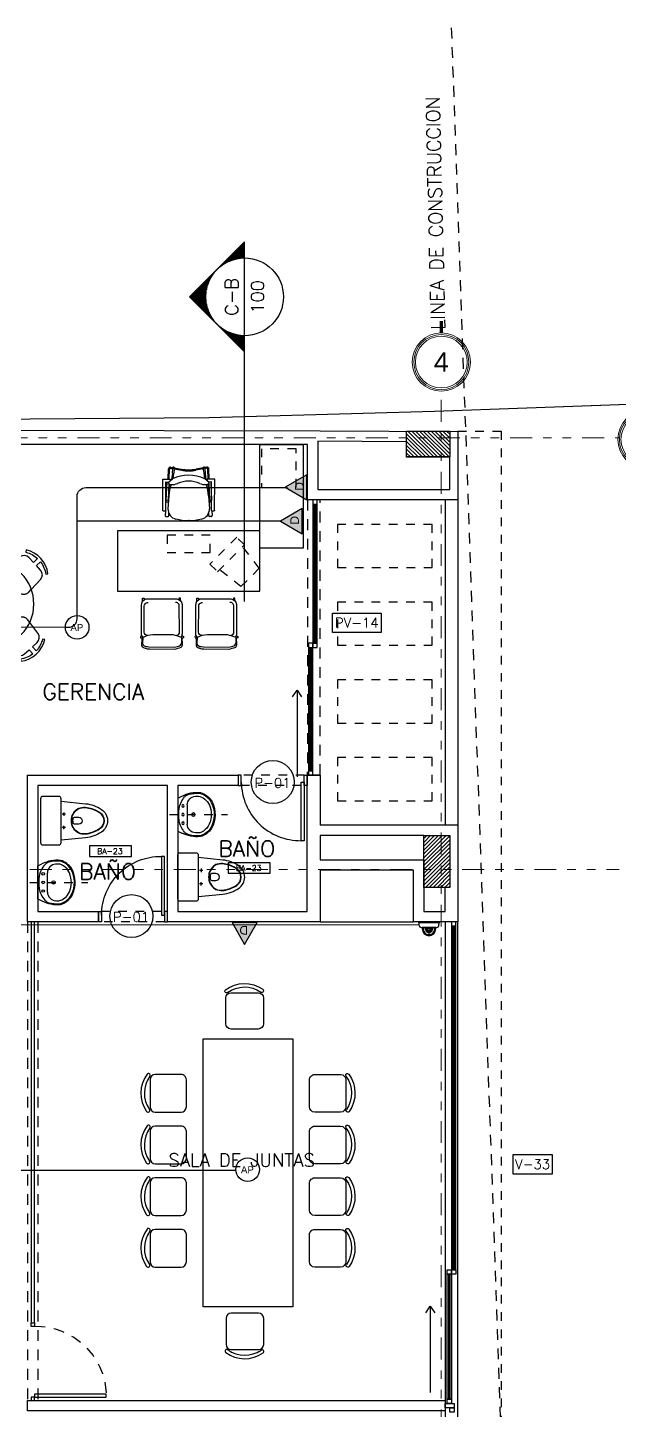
# Model space of a CAD drawing. Header units: millimetres. Extents: x 2056 to 4470, y 1400 to 3101.
# Drawn here: x 2248.33 to 2255.18, y 1539.56 to 1555.56 of the extents above; entities that cross this region are included whole.
import ezdxf
from ezdxf.enums import TextEntityAlignment as Align

# ---------------------------------------------------------------- set-up
doc = ezdxf.new("R2010")
doc.units = ezdxf.units.MM
for name, pattern in [('CENTER', [2, 1.25, -0.25, 0.25, -0.25]), ('DASHED', [0.75, 0.5, -0.25]), ('DIVIDE', [31.75, 12.7, -6.35, 0, -6.35, 0, -6.35]), ('HIDDEN', [9.525, 6.35, -3.175]), ('HIDDEN2', [0.1875, 0.125, -0.0625]), ('STYLE_05', [0.20828, 0.069425, -0.138855])]:
    doc.linetypes.add(name, pattern=pattern)
for name, color, linetype in [('0-PROYECCION', 8, 'HIDDEN2'), ('A-252', 252, 'Continuous'), ('A-253', 253, 'Continuous'), ('A-ANNO-DIMS-GRID', 195, 'Continuous'), ('A-ANNO-DOOR', 134, 'Continuous'), ('A-ANNO-GLAZ', 124, 'Continuous'), ('A-ANNO-SYMB', 195, 'Continuous'), ('A-ANNO-TEXT', 190, 'Continuous'), ('A-COLS', 6, 'Continuous'), ('A-COLS-HTCH', 8, 'Continuous'), ('A-DOOR', 154, 'Continuous'), ('A-FLOR', 8, 'Continuous'), ('A-FURN', 252, 'Continuous'), ('A-FURN-FIXD', 8, 'Continuous'), ('A-GLAZ', 5, 'Continuous'), ('A-GRID-COLS', 75, 'DIVIDE'), ('A-PROY', 15, 'HIDDEN'), ('A-WALL-SILL', 205, 'Continuous'), ('AreasTrabajo', 90, 'Continuous'), ('Cableado', 134, 'Continuous'), ('Camara', 11, 'Continuous')]:
    doc.layers.add(name, color=color, linetype=linetype)
doc.layers.add('A-WALL', color=16, linetype='Continuous', lineweight=30)
doc.styles.add('COTAS', font='romans.shx', dxfattribs={"width": 0.7})
doc.styles.add('NUEVO', font='SIMPLEX')
doc.styles.add('ROMAN', font='arial.ttf')
doc.styles.add('ROMANS', font='romans')
doc.styles.get("Standard").update_dxf_attribs({"font": 'arial.ttf'})
doc.styles.add('TEX2', font='simplex.shx')
doc.dimstyles.new('DIM75', dxfattribs={"dimtxt": 0.15, "dimasz": 0.075, "dimexe": 0, "dimexo": 0, "dimgap": 0.075, "dimtad": 1, "dimzin": 1, "dimdsep": 46, "dimtxsty": 'COTAS', "dimblk": 'ARCHTICK', "dimcen": 0, "dimse1": 1, "dimse2": 1, "dimclrd": 8, "dimclre": 8, "dimclrt": 54, "dimaunit": 1, "dimazin": 0, "dimtfac": 1, "dimtix": 1, "dimtmove": 1, "dimatfit": 3, "dimldrblk": 'DOT', "dimfxl": 1, "dimtvp": 1.75, "dimtolj": 1, "dimtzin": 4, "dimarcsym": 0})

# ---------------------------------------------------------------- blocks, each defined once
blk = doc.blocks.new('SILLAINTER')
for p, q in [((0.156, -0.106), (-0.16, -0.106)), ((-0.22, -0.166), (-0.22, -0.467)), ((0.216, -0.467), (0.216, -0.166)), ((-0.16, -0.527), (0.156, -0.527))]:
    blk.add_line(p, q)
for centre, radius, start, end in [((-0.201, -0.083), 0.02, 124.8444, 304.8444), ((-0.16, -0.166), 0.06, 90, 180), ((0, -0.371), 0.371, 53.6274, 124.8444), ((0, -0.371), 0.331, 53.6274, 124.8444), ((0.156, -0.166), 0.06, 0, 90), ((0.208, -0.088), 0.02, 233.6274, 53.6274), ((-0.16, -0.467), 0.06, 180, 270), ((0.156, -0.467), 0.06, 270, 0)]:
    blk.add_arc(centre, radius, start, end)
blk = doc.blocks.new('SanitarioStilopla')
for points in [[(0.281, -0.22, -0.414214), (0.254, -0.247), (0, -0.247), (-0.254, -0.247, -0.414214), (-0.281, -0.22), (-0.281, -0.037, -0.414214), (-0.254, -0.01), (-0.254, -0.01), (0.254, -0.01), (0.254, -0.01, -0.414214), (0.281, -0.037)], [(0.15, -0.467, 0.093692), (0.137, -0.438), (0.137, -0.438, 0.248741), (0, -0.366), (0, -0.366, 0.248741), (-0.137, -0.438), (-0.137, -0.438, 0.093692), (-0.15, -0.467), (-0.15, -0.467, 0.090751), (-0.154, -0.548), (-0.154, -0.548, 0.104228), (-0.098, -0.692), (-0.098, -0.692, 0.252784), (0, -0.745, 0.252784), (0.098, -0.692), (0.098, -0.692, 0.104228), (0.154, -0.548), (0.154, -0.548, 0.090751)], [(-0.041, -0.451), (-0.041, -0.451, 1), (0.041, -0.451), (0.041, -0.403), (0.041, -0.403, 0.330374), (0.029, -0.388), (0.029, -0.388, 0.148302), (-0.029, -0.388), (-0.029, -0.388, 0.330374), (-0.041, -0.403), (-0.041, -0.403)]]:
    blk.add_lwpolyline(points, format="xyb", close=True)
for points in [[(-0.227, -0.247), (-0.197, -0.531, 0.119037), (-0.131, -0.714, 0.252784), (0, -0.785, 0.252784), (0.131, -0.714, 0.119037), (0.197, -0.531), (0.227, -0.247)], [(0, -0.37, 0.248741), (-0.134, -0.44), (-0.134, -0.44, 0.093692), (-0.147, -0.468), (-0.147, -0.468, 0.090751), (-0.15, -0.548)], [(0.15, -0.548, 0.090751), (0.147, -0.468), (0.147, -0.468, 0.093692), (0.134, -0.44), (0.134, -0.44, 0.248741), (0, -0.37)], [(-0.15, -0.547, 0.104228), (-0.095, -0.69), (-0.095, -0.69, 0.252784), (0, -0.741, 0.252784), (0.095, -0.69), (0.095, -0.69, 0.104228), (0.15, -0.547)]]:
    blk.add_lwpolyline(points, format="xyb")
at = {"linetype": 'CENTER'}
for points in [[(-0.097, -0.28), (-0.058, -0.28)], [(-0.077, -0.299), (-0.077, -0.26)], [(0.097, -0.28), (0.058, -0.28)], [(0.077, -0.299), (0.077, -0.26)]]:
    blk.add_lwpolyline(points, dxfattribs=at)
for centre in [(-0.077, -0.28), (0.077, -0.28)]:
    blk.add_circle(centre, 0.00753)
blk = doc.blocks.new('Lnov734p')
for p, q in [((-0.19, 0), (-0.215, -0.046)), ((-0.19, 0), (0.19, 0)), ((0.19, 0), (0.215, -0.046)), ((-0.112, -0.11), (0.112, -0.11)), ((-0.158, -0.391), (-0.146, -0.397)), ((-0.153, -0.382), (-0.142, -0.388))]:
    blk.add_line(p, q)
for centre, radius in [((-0.1, -0.06), 0.015), ((0, -0.18), 0.02), ((0, -0.06), 0.015), ((0.1, -0.06), 0.015)]:
    blk.add_circle(centre, radius)
for centre, radius, start, end in [((0.14, -0.225), 0.397, 153.2366, 185.1908), ((0.14, -0.225), 0.387, 165.7987, 183.085), ((-0.139, -0.155), 0.1, 131.0686, 165.7987), ((-0.112, -0.21), 0.1, 90, 176.5875), ((-0.018, -0.293), 0.284, 100.6374, 131.0686), ((0, -0.586), 0.576, 82.9944, 97.0056), ((0.018, -0.293), 0.284, 48.9314, 79.3626), ((0.112, -0.21), 0.1, 3.4125, 90), ((0.139, -0.155), 0.1, 14.2013, 48.9314), ((-0.14, -0.225), 0.397, 354.8092, 26.7634), ((-0.14, -0.225), 0.387, 354.8092, 14.2013), ((-0.04, -0.2), 0.224, 196.2861, 238.2877), ((-0.147, -0.24), 0.1, 183.085, 200.7802), ((-0.04, -0.2), 0.214, 200.7802, 238.2877), ((0.14, -0.225), 0.352, 176.5875, 184.6254), ((-0.04, -0.2), 0.179, 197.3522, 254.7067), ((0.04, -0.2), 0.179, 301.7123, 335.4879), ((0.04, -0.2), 0.214, 301.7123, 343.7139), ((0.04, -0.2), 0.224, 301.7123, 343.7139), ((0.112, -0.233), 0.1, 335.4879, 358.2317), ((-0.14, -0.225), 0.352, 358.2317, 3.4125), ((0, -0.111), 0.321, 242.8748, 299.3617), ((0, -0.111), 0.311, 242.8748, 299.3617), ((0, -0.111), 0.276, 251.4503, 299.3617)]:
    blk.add_arc(centre, radius, start, end)
at = {"layer": 'A-PROY', "ltscale": 0.01}
blk.add_lwpolyline([(0, 0.095), (0, -0.577)], dxfattribs=at)
blk = doc.blocks.new('PUERTA80 CM-PL')
at = {"color": 251, "linetype": 'DASHED', "ltscale": 0.2}
for p, q in [((-0.035, -0.015), (-0.765, -0.015)), ((-0.07, -0.135), (-0.765, -0.135))]:
    blk.add_line(p, q, dxfattribs=at)
for points in [[(-0.8, -0.135), (-0.765, -0.135), (-0.765, -0.015), (-0.8, -0.015), (-0.8, -0.135)], [(-0.035, -0.774), (-0.07, -0.774), (-0.07, -0.095), (-0.035, -0.095), (-0.035, -0.774)], [(0, -0.135), (-0.035, -0.135), (-0.035, -0.015), (0, -0.015), (0, -0.135)]]:
    blk.add_lwpolyline(points)
blk.add_arc((-0.079, -0.088), 0.686, 180.5944, 270.7265)
blk = doc.blocks.new('PUERTA 90 VIDRIO')
for points in [[(0.035, 0.87), (0.07, 0.87), (0.07, 0.04), (0.035, 0.04), (0.035, 0.87)], [(-0.005, 0.04), (0.035, 0.04), (0.035, 0), (-0.005, 0), (-0.005, 0.04)], [(0.895, 0.04), (0.855, 0.04), (0.855, 0), (0.895, 0), (0.895, 0.04)]]:
    blk.add_lwpolyline(points)
at = {"color": 251, "linetype": 'HIDDEN2'}
blk.add_arc((0.042, 0.057), 0.814, 358.8096, 88.1062, dxfattribs=at)
blk = doc.blocks.new('MESITA')
for points in [[(0.177, 0.49), (0.297, 0.601, -0.389031), (0.409, 0.602), (0.465, 0.551), (0.51, 0.601, 0.129996), (0.361, 0.664), (0.365, 0.691, -0.309364), (0.653, 0.429), (0.626, 0.423, 0.129996), (0.549, 0.566), (0.504, 0.515), (0.56, 0.465, -0.389031), (0.57, 0.353), (0.471, 0.224)], [(-0.49, 0.177), (-0.601, 0.297, -0.389031), (-0.602, 0.409), (-0.551, 0.465), (-0.601, 0.51, 0.129996), (-0.664, 0.361), (-0.691, 0.365, -0.309364), (-0.429, 0.653), (-0.423, 0.626, 0.129996), (-0.566, 0.549), (-0.515, 0.504), (-0.465, 0.56, -0.389031), (-0.353, 0.57), (-0.224, 0.471)], [(-0.177, -0.49), (-0.297, -0.601, -0.389031), (-0.409, -0.602), (-0.465, -0.551), (-0.51, -0.601, 0.129996), (-0.361, -0.664), (-0.365, -0.691, -0.309364), (-0.653, -0.429), (-0.626, -0.423, 0.129996), (-0.549, -0.566), (-0.504, -0.515), (-0.56, -0.465, -0.389031), (-0.57, -0.353), (-0.471, -0.224)], [(0.49, -0.177), (0.601, -0.297, -0.389031), (0.602, -0.409), (0.551, -0.465), (0.601, -0.51, 0.129996), (0.664, -0.361), (0.691, -0.365, -0.309364), (0.429, -0.653), (0.423, -0.626, 0.129996), (0.566, -0.549), (0.515, -0.504), (0.465, -0.56, -0.389031), (0.353, -0.57), (0.224, -0.471)]]:
    blk.add_lwpolyline(points, format="xyb")
at = {"color": 251, "linetype": 'HIDDEN2', "ltscale": 0.25}
for points in [[(-0.224, 0.471), (-0.186, 0.443, -0.283804), (-0.155, 0.362, -0.282906), (-0.375, 0.12, -0.283804), (-0.459, 0.143), (-0.49, 0.177)], [(0.471, 0.224), (0.443, 0.186, -0.283804), (0.362, 0.155, -0.282906), (0.12, 0.375, -0.283804), (0.143, 0.459), (0.177, 0.49)], [(-0.471, -0.224), (-0.443, -0.186, -0.283804), (-0.362, -0.155, -0.282906), (-0.12, -0.375, -0.283804), (-0.143, -0.459), (-0.177, -0.49)], [(0.224, -0.471), (0.186, -0.443, -0.283804), (0.155, -0.362, -0.282906), (0.375, -0.12, -0.283804), (0.459, -0.143), (0.49, -0.177)]]:
    blk.add_lwpolyline(points, format="xyb", dxfattribs=at)
blk.add_circle((0, 0), 0.521)
blk.add_circle((0, 0), 0.321, dxfattribs=at)
blk = doc.blocks.new('SILLA SUBGERENTE')
at = {"linetype": 'Continuous'}
for p, q in [((0.219, 0.153), (0.204, 0.138)), ((0.204, 0.123), (0.227, 0.101)), ((0.267, 0.113), (0.233, 0.152)), ((0.364, -0.039), (0.267, 0.074)), ((0.329, 0.025), (0.319, 0.012)), ((0.468, -0.14), (0.336, 0.003)), ((0.497, -0.136), (0.351, 0.023)), ((0.459, -0.139), (0.364, -0.039)), ((0.481, -0.144), (0.474, -0.209)), ((-0.153, -0.219), (-0.138, -0.204)), ((-0.113, -0.267), (-0.152, -0.233)), ((-0.123, -0.204), (-0.101, -0.227)), ((0.039, -0.364), (-0.074, -0.267)), ((-0.025, -0.329), (-0.012, -0.319)), ((0.541, -0.304), (0.471, -0.352)), ((0.512, -0.262), (0.473, -0.212)), ((0.522, -0.254), (0.476, -0.194)), ((0.587, -0.288), (0.48, -0.362)), ((0.497, -0.179), (0.576, -0.263)), ((0.506, -0.17), (0.59, -0.259)), ((0.541, -0.304), (0.51, -0.264)), ((0.557, -0.293), (0.525, -0.253)), ((0.574, -0.282), (0.557, -0.293)), ((0.136, -0.497), (-0.023, -0.351)), ((0.14, -0.468), (-0.003, -0.336)), ((0.139, -0.459), (0.039, -0.364)), ((0.144, -0.481), (0.209, -0.474)), ((0.144, -0.481), (0.209, -0.474)), ((0.254, -0.522), (0.194, -0.476)), ((0.262, -0.512), (0.212, -0.473)), ((0.288, -0.587), (0.362, -0.48)), ((0.304, -0.541), (0.352, -0.471)), ((0.17, -0.506), (0.259, -0.59)), ((0.179, -0.497), (0.263, -0.576)), ((0.293, -0.557), (0.253, -0.525)), ((0.304, -0.541), (0.264, -0.51)), ((0.282, -0.574), (0.293, -0.557))]:
    blk.add_line(p, q, dxfattribs=at)
for points in [[(0.267, 0.109), (0.267, 0.11), (0.267, 0.111), (0.268, 0.113), (0.269, 0.115), (0.27, 0.117), (0.272, 0.119), (0.274, 0.121), (0.276, 0.123), (0.279, 0.125), (0.282, 0.127), (0.284, 0.128), (0.287, 0.13), (0.289, 0.131), (0.291, 0.131), (0.292, 0.131), (0.294, 0.13), (0.295, 0.13)], [(0.27, 0.105), (0.505, -0.13), (0.48, -0.151)], [(0.295, 0.13), (0.551, -0.125), (0.489, -0.186), (0.478, -0.175)], [(-0.13, -0.295), (-0.13, -0.294), (-0.131, -0.292), (-0.131, -0.291), (-0.131, -0.289), (-0.13, -0.287), (-0.128, -0.284), (-0.127, -0.282), (-0.125, -0.279), (-0.123, -0.276), (-0.121, -0.274), (-0.119, -0.272), (-0.117, -0.27), (-0.115, -0.269), (-0.113, -0.268), (-0.111, -0.267), (-0.11, -0.267), (-0.109, -0.267)], [(-0.13, -0.295), (0.125, -0.551), (0.186, -0.489), (0.175, -0.478)], [(-0.105, -0.27), (0.13, -0.505), (0.151, -0.48)], [(0.557, -0.293), (0.556, -0.3), (0.549, -0.306), (0.541, -0.304)], [(0.293, -0.557), (0.3, -0.556), (0.306, -0.549), (0.304, -0.541)]]:
    blk.add_lwpolyline(points, dxfattribs=at)
for centre, radius, start, end in [((0.454, -0.454), 0.641, 121.5876, 148.4124), ((0.18, -0.008), 0.119, 43.7187, 121.5873), ((0.21, 0.131), 0.00979, 137.2816, 227.7142), ((0.225, 0.145), 0.00979, 42.2858, 132.7184), ((0.276, 0.112), 0.00941, 201.3492, 228.8843), ((0.308, 0.039), 0.0248, 326.2384, 9.2632), ((0.204, 0.118), 0.174, 316.5428, 327.3717), ((0.008, -0.18), 0.119, 148.4127, 226.2813), ((-0.081, -0.424), 0.588, 27.8363, 40.8559), ((0.554, -0.276), 0.171, 132.601, 158.8318), ((0.463, -0.175), 0.0347, 59.0471, 134.7865), ((-0.145, -0.225), 0.00979, 137.2816, 227.7142), ((-0.131, -0.21), 0.00979, 42.2858, 132.7184), ((-0.112, -0.276), 0.00941, 41.1157, 68.6508), ((0.065, -0.065), 0.434, 289.5007, 340.4993), ((0.099, -0.099), 0.317, 291.168, 338.832), ((0.532, -0.277), 0.0256, 106.0326, 150.1301), ((0.551, -0.301), 0.0157, 165.4976, 203.3602), ((0.551, -0.301), 0.0157, 251.7938, 357.2193), ((0.551, -0.301), 0.0157, 45.5184, 90.1035), ((0.566, -0.271), 0.0127, 304.439, 43.4844), ((0.576, -0.272), 0.0191, 304.5071, 43.3853), ((-0.039, -0.308), 0.0248, 260.7368, 303.7616), ((-0.118, -0.204), 0.174, 302.6283, 313.4572), ((0.424, 0.081), 0.588, 229.1441, 242.1637), ((0.175, -0.463), 0.0347, 135.2135, 210.9529), ((0.276, -0.554), 0.171, 111.1683, 137.399), ((0.729, -0.729), 0.457, 124.4383, 145.5617), ((0.739, -0.739), 0.457, 124.5078, 145.4922), ((0.277, -0.532), 0.0256, 119.8699, 163.9674), ((0.272, -0.576), 0.0191, 226.6147, 325.4929), ((0.271, -0.566), 0.0127, 226.5156, 325.561), ((0.301, -0.551), 0.0157, 179.8965, 224.4816), ((0.301, -0.551), 0.0157, 66.6398, 104.5024), ((0.301, -0.551), 0.0157, 272.7807, 18.2062)]:
    blk.add_arc(centre, radius, start, end, dxfattribs=at)
blk.add_point((0, 0))
blk = doc.blocks.new('SILLA VISITA REF 3008 MEPAL')
blk.add_lwpolyline([(0.227, 0.464), (0.228, 0.54, 0.272779), (0.188, 0.572, 0.130965), (0.139, 0.58), (-0.15, 0.583, 0.035575), (-0.231, 0.559, 0.234773), (-0.244, 0.523), (-0.242, 0.461, 0.435234), (-0.22, 0.443, 0.009844), (-0.141, 0.417, 0.018258), (0.131, 0.419, 0.069404), (0.225, 0.453)], format="xyb", close=True)
for points in [[(0.214, 0.448), (0.219, 0.519, 0.274349), (0.166, 0.553), (0.143, 0.557), (-0.151, 0.559), (-0.197, 0.549, 0.195801), (-0.236, 0.513), (-0.237, 0.454)], [(0.211, 0.446, -0.264061), (0.229, 0.403), (0.23, 0.077, -0.365145), (0.176, 0), (-0.176, 0, -0.338815), (-0.24, 0.064), (-0.24, 0.405, -0.09637), (-0.229, 0.444, -2.417059)], [(-0.177, 0.421, 0.442468), (-0.211, 0.386), (-0.208, 0.083, 0.435435), (-0.165, 0.042, 0.860508)], [(0.164, 0.422, -0.442468), (0.198, 0.388), (0.197, 0.084, -0.435435), (0.154, 0.043, -0.860508)]]:
    blk.add_lwpolyline(points, format="xyb")
for points in [[(-0.236, 0.425), (-0.257, 0.436), (-0.255, 0.452), (-0.237, 0.458)], [(0.226, 0.427), (0.243, 0.436), (0.24, 0.452), (0.226, 0.456)], [(-0.222, 0.025), (-0.222, -0.007), (-0.204, -0.007), (-0.204, 0.01)], [(0.218, 0.03), (0.218, -0.007), (0.2, -0.007), (0.199, 0.011)]]:
    blk.add_lwpolyline(points)
blk = doc.blocks.new('Puesto Gerente')
at = {"linetype": 'HIDDEN2', "ltscale": 0.3}
for p, q in [((-0.168, -1.074), (-0.479, -1.385)), ((-0.08, -1.163), (-0.168, -1.074)), ((-0.39, -1.474), (-0.08, -1.163)), ((0.093, -1.434), (-0.102, -1.185)), ((-0.479, -1.385), (-0.39, -1.474)), ((-0.12, -1.647), (0.093, -1.434)), ((-0.12, -1.647), (-0.368, -1.451))]:
    blk.add_line(p, q, dxfattribs=at)
at = {"ltscale": 0.01}
blk.add_lwpolyline([(0.1, 0), (0.6, 0), (0.6, -1.2), (0.1, -1.2)], close=True, dxfattribs=at)
at = {"linetype": 'HIDDEN2', "ltscale": 0.3}
blk.add_lwpolyline([(0.52, -0.5), (0.52, -0.05), (0.12, -0.05), (0.12, -0.5)], close=True, dxfattribs=at)
blk.add_lwpolyline([(-1.55, -1.7), (0.1, -1.7), (0.1, -1), (-1.55, -1)], close=True)
at = {"linetype": 'STYLE_05', "ltscale": 0.2}
blk.add_lwpolyline([(-0.475, -1.25), (-0.475, -1.05), (-0.975, -1.05), (-0.975, -1.25)], close=True, dxfattribs=at)
at = {"ltscale": 0.1}
for name, p, rotation in [('SILLA SUBGERENTE', (-0.725, -0.882), 135.0000000007015), ('SILLA VISITA REF 3008 MEPAL', (-1.042, -1.788), 180.0000000007027), ('SILLA VISITA REF 3008 MEPAL', (-0.412, -1.788), 180.0000000007027)]:
    blk.add_blockref(name, p, dxfattribs=dict(at, rotation=rotation))
blk = doc.blocks.new('*X12')
at = {"color": 0}
for p, q in [((6.79355, 13.821), (6.79554, 13.821)), ((6.79367, 13.82113), (6.79542, 13.82113)), ((6.7938, 13.82125), (6.79529, 13.82125)), ((6.79392, 13.82137), (6.79517, 13.82137)), ((6.79405, 13.8215), (6.79504, 13.8215)), ((6.79417, 13.82162), (6.79492, 13.82162)), ((6.7943, 13.82175), (6.79479, 13.82175)), ((6.79042, 13.81788), (6.79191, 13.81788)), ((6.79055, 13.818), (6.79236, 13.818)), ((6.79067, 13.81813), (6.79293, 13.81813)), ((6.7908, 13.81825), (6.79394, 13.81825)), ((6.79092, 13.81837), (6.79817, 13.81837)), ((6.79105, 13.8185), (6.79804, 13.8185)), ((6.79117, 13.81863), (6.79792, 13.81863)), ((6.7913, 13.81875), (6.79779, 13.81875)), ((6.79142, 13.81888), (6.79767, 13.81888)), ((6.79155, 13.819), (6.79754, 13.819)), ((6.79167, 13.81912), (6.79742, 13.81912)), ((6.7918, 13.81925), (6.79729, 13.81925)), ((6.79192, 13.81938), (6.79717, 13.81938)), ((6.79205, 13.8195), (6.79704, 13.8195)), ((6.79217, 13.81963), (6.79692, 13.81963)), ((6.7923, 13.81975), (6.79679, 13.81975)), ((6.79242, 13.81987), (6.79667, 13.81987)), ((6.79255, 13.82), (6.79654, 13.82)), ((6.79267, 13.82013), (6.79642, 13.82013)), ((6.7928, 13.82025), (6.79629, 13.82025)), ((6.79292, 13.82038), (6.79617, 13.82038)), ((6.79305, 13.8205), (6.79604, 13.8205)), ((6.79317, 13.82062), (6.79592, 13.82062)), ((6.7933, 13.82075), (6.79579, 13.82075)), ((6.79342, 13.82087), (6.79567, 13.82087)), ((6.79514, 13.81825), (6.79829, 13.81825)), ((6.79615, 13.81813), (6.79842, 13.81813)), ((6.79673, 13.818), (6.79854, 13.818)), ((6.79718, 13.81788), (6.79867, 13.81788)), ((6.78717, 13.81462), (6.78731, 13.81462)), ((6.78905, 13.8165), (6.78918, 13.8165)), ((6.78917, 13.81663), (6.78936, 13.81663)), ((6.7893, 13.81675), (6.78954, 13.81675)), ((6.78942, 13.81687), (6.78973, 13.81687)), ((6.78955, 13.817), (6.78993, 13.817)), ((6.78967, 13.81713), (6.79015, 13.81713)), ((6.7898, 13.81725), (6.79038, 13.81725)), ((6.78992, 13.81738), (6.79063, 13.81738)), ((6.79005, 13.8175), (6.7909, 13.8175)), ((6.79017, 13.81762), (6.7912, 13.81762)), ((6.7903, 13.81775), (6.79153, 13.81775)), ((6.79756, 13.81775), (6.79879, 13.81775)), ((6.79789, 13.81762), (6.79892, 13.81762)), ((6.79819, 13.8175), (6.79904, 13.8175)), ((6.79846, 13.81738), (6.79917, 13.81738)), ((6.79871, 13.81725), (6.79929, 13.81725)), ((6.79894, 13.81713), (6.79942, 13.81713)), ((6.79915, 13.817), (6.79954, 13.817)), ((6.79936, 13.81687), (6.79967, 13.81687)), ((6.79955, 13.81675), (6.79979, 13.81675)), ((6.79973, 13.81663), (6.79992, 13.81663)), ((6.7999, 13.8165), (6.80004, 13.8165)), ((6.80178, 13.81462), (6.80192, 13.81462)), ((6.78405, 13.8115), (6.78582, 13.8115)), ((6.78417, 13.81162), (6.78586, 13.81162)), ((6.7843, 13.81175), (6.78589, 13.81175)), ((6.78442, 13.81188), (6.78593, 13.81188)), ((6.78455, 13.812), (6.78597, 13.812)), ((6.78467, 13.81212), (6.78601, 13.81212)), ((6.7848, 13.81225), (6.78605, 13.81225)), ((6.78492, 13.81237), (6.7861, 13.81237)), ((6.78505, 13.8125), (6.78614, 13.8125)), ((6.78517, 13.81263), (6.78619, 13.81263)), ((6.7853, 13.81275), (6.78624, 13.81275)), ((6.78542, 13.81288), (6.7863, 13.81288)), ((6.78555, 13.813), (6.78635, 13.813)), ((6.78567, 13.81312), (6.78641, 13.81312)), ((6.7858, 13.81325), (6.78647, 13.81325)), ((6.78592, 13.81338), (6.78653, 13.81338)), ((6.78605, 13.8135), (6.7866, 13.8135)), ((6.78617, 13.81363), (6.78667, 13.81363)), ((6.7863, 13.81375), (6.78674, 13.81375)), ((6.78642, 13.81387), (6.78681, 13.81387)), ((6.78655, 13.814), (6.78689, 13.814)), ((6.78667, 13.81413), (6.78697, 13.81413)), ((6.7868, 13.81425), (6.78705, 13.81425)), ((6.78692, 13.81438), (6.78713, 13.81438)), ((6.78705, 13.8145), (6.78722, 13.8145)), ((6.80187, 13.8145), (6.80204, 13.8145)), ((6.80196, 13.81438), (6.80217, 13.81438)), ((6.80204, 13.81425), (6.80229, 13.81425)), ((6.80212, 13.81413), (6.80242, 13.81413)), ((6.8022, 13.814), (6.80254, 13.814)), ((6.80228, 13.81387), (6.80267, 13.81387)), ((6.80235, 13.81375), (6.80279, 13.81375)), ((6.80242, 13.81363), (6.80292, 13.81363)), ((6.80249, 13.8135), (6.80304, 13.8135)), ((6.80255, 13.81338), (6.80317, 13.81338)), ((6.80262, 13.81325), (6.80329, 13.81325)), ((6.80268, 13.81312), (6.80342, 13.81312)), ((6.80273, 13.813), (6.80354, 13.813)), ((6.80279, 13.81288), (6.80367, 13.81288)), ((6.80284, 13.81275), (6.80379, 13.81275)), ((6.8029, 13.81263), (6.80392, 13.81263)), ((6.80294, 13.8125), (6.80404, 13.8125)), ((6.80299, 13.81237), (6.80417, 13.81237)), ((6.80304, 13.81225), (6.80429, 13.81225)), ((6.80308, 13.81212), (6.80442, 13.81212)), ((6.80312, 13.812), (6.80454, 13.812)), ((6.80316, 13.81188), (6.80467, 13.81188)), ((6.8032, 13.81175), (6.80479, 13.81175)), ((6.80323, 13.81162), (6.80492, 13.81162)), ((6.80326, 13.8115), (6.80504, 13.8115)), ((6.78205, 13.8095), (6.78555, 13.8095)), ((6.78217, 13.80963), (6.78555, 13.80963)), ((6.7823, 13.80975), (6.78556, 13.80975)), ((6.78242, 13.80987), (6.78556, 13.80987)), ((6.78255, 13.81), (6.78557, 13.81)), ((6.78267, 13.81012), (6.78558, 13.81012)), ((6.7828, 13.81025), (6.7856, 13.81025)), ((6.78292, 13.81038), (6.78561, 13.81038)), ((6.78305, 13.8105), (6.78563, 13.8105)), ((6.78317, 13.81062), (6.78565, 13.81062)), ((6.7833, 13.81075), (6.78567, 13.81075)), ((6.78342, 13.81087), (6.78569, 13.81087)), ((6.78355, 13.811), (6.78571, 13.811)), ((6.78367, 13.81113), (6.78574, 13.81113)), ((6.7838, 13.81125), (6.78576, 13.81125)), ((6.78392, 13.81137), (6.78579, 13.81137)), ((6.80329, 13.81137), (6.80517, 13.81137)), ((6.80332, 13.81125), (6.80529, 13.81125)), ((6.80335, 13.81113), (6.80542, 13.81113)), ((6.80338, 13.811), (6.80554, 13.811)), ((6.8034, 13.81087), (6.80567, 13.81087)), ((6.80342, 13.81075), (6.80579, 13.81075)), ((6.80344, 13.81062), (6.80592, 13.81062)), ((6.80346, 13.8105), (6.80604, 13.8105)), ((6.80348, 13.81038), (6.80617, 13.81038)), ((6.80349, 13.81025), (6.80629, 13.81025)), ((6.8035, 13.81012), (6.80642, 13.81012)), ((6.80351, 13.81), (6.80654, 13.81)), ((6.80352, 13.80987), (6.80667, 13.80987)), ((6.80353, 13.80975), (6.80679, 13.80975)), ((6.80354, 13.80963), (6.80692, 13.80963)), ((6.80354, 13.8095), (6.80704, 13.8095))]:
    blk.add_line(p, q, dxfattribs=at)
blk = doc.blocks.new('C-IN1')
at = {"color": 0, "linetype": 'Continuous'}
for p, q in [((0.02891, 0), (0.03527, 0.00636)), ((0.04164, 0), (0.03527, 0.00636)), ((0.02891, 0), (0.04164, 0))]:
    blk.add_line(p, q, dxfattribs=at)
at = {"color": 0}
blk.add_line((0, 0), (0.02891, 0), dxfattribs=at)
at = {"color": 0, "linetype": 'Continuous'}
blk.add_circle((0.03527, 0), 0.0045, dxfattribs=at)
at = {"color": 0, "linetype": 'Continuous', "xscale": -0.5, "yscale": 0.5, "zscale": 0.5}
blk.add_blockref('*X12', (3.43254, -6.90464), dxfattribs=at)
at = {"color": 124, "linetype": 'Continuous', "style": 'NUEVO', "flags": 4}
for tag, p in [('CORTE', (0.03527, 0.0015)), ('PLANO', (0.03527, -0.0015))]:
    blk.add_attdef(tag, text='', height=0.0015, dxfattribs=at).set_placement(p, align=Align.MIDDLE_CENTER)
blk = doc.blocks.new('N-PUE')
blk.add_circle((0, 0), 0.00332)
at = {"style": 'NUEVO'}
blk.add_attdef('PUE', text='', height=0.0015, dxfattribs=at).set_placement((-0.00006, -0.00013), align=Align.MIDDLE)
blk = doc.blocks.new('P-V')
blk.add_lwpolyline([(-0.00375, -0.003), (-0.00375, 0), (0.00375, 0), (0.00375, -0.003)], close=True)
at = {"style": 'NUEVO', "flags": 4}
blk.add_attdef('PV', text='', height=0.0015, dxfattribs=at).set_placement((0, -0.0015), align=Align.MIDDLE_CENTER)
blk = doc.blocks.new('REF-PU-100')
blk.add_lwpolyline([(0, 0.184), (0.74, 0.184), (0.74, 0), (0, 0)], close=True)
at = {"style": 'TEX2'}
blk.add_attdef('PU-000', text='', height=0.1, rotation=360, dxfattribs=at).set_placement((0.381, 0.041), align=Align.CENTER)
blk = doc.blocks.new('V')
blk.add_lwpolyline([(-0.003, -0.003), (-0.003, 0), (0.003, 0), (0.003, -0.003)], close=True)
at = {"style": 'NUEVO', "flags": 4}
blk.add_attdef('VEN', text='', height=0.0015, dxfattribs=at).set_placement((0, -0.0015), align=Align.MIDDLE)
blk = doc.blocks.new('_ArchTick')
at = {"color": 0, "linetype": 'ByBlock', "const_width": 0.15}
blk.add_lwpolyline([(-0.5, -0.5), (0.5, 0.5)], dxfattribs=at)
blk = doc.blocks.new('lote')
at = {"layer": '0-PROYECCION'}
blk.add_lwpolyline([(28.221, 54.476), (28.818, 37.127), (28.646, 33.967), (28.512, 27.473), (28.196, 12.156)], dxfattribs=at)
at = {"layer": 'A-252'}
blk.add_lwpolyline([(-0.375, 49.905), (7.108, 49.863), (10.408, 50.016), (15.054, 49.898), (25.409, 49.965), (28.021, 50.037), (33.37, 50.224), (33.837, 36.855), (33.651, 33.418), (33.389, 19.765), (33.242, 13.607), (28.462, 13.306), (24.689, 13.069), (16.727, 12.496), (9.254, 12.098), (2.53, 11.676)], dxfattribs=at)
at = {"layer": 'A-FLOR'}
blk.add_lwpolyline([(29.516, 50.089), (36.368, 50.329), (36.389, 50.028)], dxfattribs=at)
at = {"layer": 'A-ANNO-TEXT', "style": 'ROMANS'}
blk.add_text('LINEA DE CONSTRUCCION', height=0.16, rotation=91.303, dxfattribs=at).set_placement((28.146, 50.983, -1.049))
blk = doc.blocks.new('EJE NUMERO')
at = {"color": 0, "linetype": 'Continuous', "lineweight": 9, "const_width": 0.1}
blk.add_lwpolyline([(0, 1.7), (0, 2.068)], dxfattribs=at)
at = {"color": 0, "linetype": 'Continuous', "lineweight": 9}
for radius in [0.9, 0.85, 0.8]:
    blk.add_circle((0, 0.8), radius, dxfattribs=at)
at = {"lineweight": 9, "style": 'ROMAN'}
blk.add_attdef('1', (-0.199, 0.527), '', height=0.6, dxfattribs=at)
blk = doc.blocks.new('EJE LETRA')
at = {"const_width": 0.06}
blk.add_lwpolyline([(2.068, 0), (1.7, 0)], dxfattribs=at)
at = {"linetype": 'Continuous', "lineweight": 9}
for radius in [0.9, 0.85, 0.8]:
    blk.add_circle((0.8, 0), radius, dxfattribs=at)
at = {"lineweight": 9, "style": 'ROMAN'}
blk.add_attdef('A', (0.601, -0.273), '', height=0.6, dxfattribs=at)
blk = doc.blocks.new('EJES 3P')
at = {"layer": 'A-COLS-HTCH'}
h = blk.add_hatch(dxfattribs=at)
h.set_pattern_fill('ANSI31', color=256, scale=0.01, angle=90, style=0)
h.set_pattern_definition([(135, (1733165.16135, -989011.89322), (-0.02245064030267, -0.02245064030267), [])])
h.paths.add_polyline_path([(18.97, 36.358), (18.97, 36.658), (19.47, 36.658), (19.47, 36.358)])
h = blk.add_hatch(dxfattribs=at)
h.set_pattern_fill('ANSI31', color=256, scale=0.01, style=0)
h.set_pattern_definition([(45, (-989185.245017, -1733111.405458), (-0.02245064030267, 0.02245064030267), [])])
h.paths.add_polyline_path([(19.17, 31.975), (19.47, 31.975), (19.47, 31.375), (19.17, 31.375)])
at = {"layer": 'A-COLS'}
for points in [[(18.97, 36.358), (18.97, 36.658), (19.47, 36.658), (19.47, 36.358)], [(19.17, 31.975), (19.47, 31.975), (19.47, 31.375), (19.17, 31.375)]]:
    blk.add_lwpolyline(points, close=True, dxfattribs=at)
at = {"layer": 'A-GRID-COLS', "lineweight": 9, "ltscale": 0.02}
blk.add_line((19.37, 0.026), (19.37, 37.139), dxfattribs=at)
for points in [[(-4.046, 36.581), (21.433, 36.581)], [(-3.765, 31.581), (21.433, 31.581)]]:
    blk.add_lwpolyline(points, dxfattribs=at)
at = {"layer": 'A-ANNO-DIMS-GRID'}
ref = blk.add_blockref('EJE NUMERO', (19.372, 37.157, -0.229), dxfattribs=dict(at, xscale=0.375, yscale=0.3749999850988388, zscale=0.375))
ref.add_attrib('1', '4', dxfattribs={"layer": '0', "lineweight": 9, "height": 0.225, "style": 'ROMAN'}).set_placement((19.372, 37.457, -0.229), align=Align.MIDDLE_CENTER)
ref = blk.add_blockref('EJE LETRA', (21.453, 36.562, -0.229), dxfattribs=dict(at, xscale=0.375, yscale=0.3749999850988388, zscale=0.375))
ref.add_attrib('A', 'A', dxfattribs={"layer": '0', "lineweight": 9, "height": 0.225, "style": 'ROMAN'}).set_placement((21.753, 36.562, -0.229), align=Align.MIDDLE_CENTER)
blk = doc.blocks.new('Toma Doble')
at = {"layer": 'AreasTrabajo'}
h = blk.add_hatch(color=256, dxfattribs=at)
h.dxf.hatch_style = 1
h.paths.add_polyline_path([(0, 0.168), (-0.145, -0.084), (0.145, -0.084)])
blk.add_lwpolyline([(0.145, -0.084), (0, 0.168), (-0.145, -0.084)], close=True, dxfattribs=at)
at = {"layer": 'AreasTrabajo', "color": 7, "true_color": 0xffffff, "insert": (-0.04, 0.054), "char_height": 0.1, "attachment_point": 1}
blk.add_mtext_dynamic_manual_height_columns('D', width=0.2, gutter_width=12.5, heights=[0], dxfattribs=at)
blk = doc.blocks.new('AP')
at = {"layer": 'AreasTrabajo'}
blk.add_circle((0, 0), 0.137, dxfattribs=at)
at = {"layer": 'AreasTrabajo', "insert": (-0.078, 0.038, 0.229), "char_height": 0.08, "attachment_point": 1}
blk.add_mtext_dynamic_manual_height_columns('AP', width=0.14673, gutter_width=12.5, heights=[0], dxfattribs=at)
blk = doc.blocks.new('Camara-B')
at = {"layer": 'Camara'}
for points in [[(-0.0297, 0.0145), (-0.0298, 0.016), (0.0293, 0.016), (0.0292, 0.0145)], [(0.0292, 0.0145), (0.0292, 0.0143), (-0.0297, 0.0143), (-0.0297, 0.0145)]]:
    blk.add_lwpolyline(points, close=True, dxfattribs=at)
for points in [[(-0.0297, 0.0139, 0.072126), (-0.0279, 0.0033, 0.171597), (-0.0271, 0.0023, 0.084432), (-0.022, 0.0001, 0.060784), (-0.0216, 0), (0.021, 0, 0.060784), (0.0215, 0.0001, 0.084432), (0.0266, 0.0023, 0.171597), (0.0274, 0.0033, 0.072126), (0.0292, 0.0139)], [(-0.0199, 0), (-0.0199, -0.0037, 1), (0.0194, -0.0037), (0.0194, 0)], [(-0.015, -0.011, 0.641525), (0.0145, -0.011), (0.0155, -0.0107), (0.0155, 0), (0.0087, 0), (0.0087, -0.0054, -1), (-0.0092, -0.0054), (-0.0092, 0), (-0.016, 0), (-0.016, -0.0107)], [(-0.0067, 0), (-0.0067, -0.0054, 1), (0.0062, -0.0054), (0.0062, 0), (0.0058, 0), (0.0058, -0.0054, -1), (-0.0063, -0.0054), (-0.0063, 0)], [(0.0029, -0.0006), (0.0029, -0.0008, -0.541232), (0.0027, -0.0009, 0.302819), (-0.0033, -0.0009, -0.541232), (-0.0034, -0.0008), (-0.0034, -0.0006, 3.288548)], [(0.0027, -0.0189, 1), (0.0027, -0.0184), (-0.0032, -0.0184, 1), (-0.0032, -0.0189)], [(0.0021, -0.0194, 1), (0.0021, -0.019), (-0.0026, -0.019, 1), (-0.0026, -0.0194)], [(0.0015, -0.02, 1), (0.0015, -0.0195), (-0.002, -0.0195, 1), (-0.002, -0.02)]]:
    blk.add_lwpolyline(points, format="xyb", close=True, dxfattribs=at)
blk.add_circle((-0.0003, -0.0055), 0.00358, dxfattribs=at)

msp = doc.modelspace()

# ---------------------------------------------------------------- linework, layer by layer
at = {"layer": '0-PROYECCION', "elevation": 0.229}
for points in [[(2251.566, 1550.097), (2251.565, 1546.91)], [(2251.715, 1546.911), (2251.715, 1550.097)], [(2248.325, 1545.21), (2248.325, 1539.668)], [(2248.445, 1545.21), (2248.445, 1539.668)]]:
    msp.add_lwpolyline(points, dxfattribs=at)
at = {"layer": 'A-ANNO-GLAZ'}
msp.add_line((2251.715, 1546.911, 0.229), (2251.557, 1546.911, 0.229), dxfattribs=at)
at = {"layer": 'A-ANNO-GLAZ', "elevation": 0.229}
for points in [[(2251.679, 1550.047), (2251.679, 1550.097), (2251.629, 1550.097), (2251.629, 1550.047)], [(2251.649, 1548.436), (2251.649, 1550.047), (2251.659, 1550.047), (2251.659, 1548.436)], [(2251.629, 1548.386), (2251.629, 1548.436), (2251.579, 1548.436), (2251.579, 1548.386)], [(2251.679, 1548.386), (2251.679, 1548.436), (2251.629, 1548.436), (2251.629, 1548.386)], [(2251.599, 1546.961), (2251.599, 1548.386), (2251.609, 1548.386), (2251.609, 1546.961)], [(2251.629, 1546.911), (2251.629, 1546.961), (2251.579, 1546.961), (2251.579, 1546.911)], [(2253.285, 1545.16), (2253.285, 1545.21), (2253.235, 1545.21), (2253.235, 1545.16)], [(2253.235, 1545.16), (2253.235, 1541.184), (2253.285, 1541.184), (2253.285, 1545.16)], [(2253.235, 1541.184), (2253.235, 1541.134), (2253.185, 1541.134), (2253.185, 1541.184)], [(2253.235, 1541.134), (2253.235, 1539.684), (2253.185, 1539.684), (2253.185, 1541.134)], [(2253.285, 1541.184), (2253.285, 1541.134), (2253.235, 1541.134), (2253.235, 1541.184)], [(2253.235, 1539.684), (2253.235, 1539.634), (2253.185, 1539.634), (2253.185, 1539.684)]]:
    msp.add_lwpolyline(points, close=True, dxfattribs=at)
at = {"layer": 'A-ANNO-GLAZ', "ltscale": 1.5, "elevation": 0.229}
for points in [[(2248.405, 1540.568), (2248.405, 1545.21), (2248.365, 1545.21), (2248.365, 1540.568)], [(2253.16, 1539.584), (2253.16, 1539.634), (2253.265, 1539.634), (2253.265, 1539.584)], [(2253.215, 1539.534), (2253.215, 1539.584), (2253.265, 1539.584), (2253.265, 1539.534)]]:
    msp.add_lwpolyline(points, close=True, dxfattribs=at)
for points in [[(2253.255, 1541.184), (2253.255, 1545.16), (2253.265, 1545.16), (2253.265, 1541.184), (2253.255, 1541.184)], [(2253.205, 1539.684), (2253.205, 1541.134), (2253.215, 1541.134), (2253.215, 1539.684), (2253.205, 1539.684)]]:
    msp.add_lwpolyline(points, dxfattribs=at)
at = {"layer": 'A-FURN'}
msp.add_lwpolyline([(2251.715, 1545.81), (2251.715, 1545.21), (2252.795, 1545.21), (2252.795, 1545.21), (2252.795, 1545.81), (2251.715, 1545.81)], dxfattribs=at)
at = {"layer": 'A-FURN', "elevation": 0}
msp.add_lwpolyline([(2251.397, 1543.856), (2251.397, 1540.754), (2250.357, 1540.754), (2250.357, 1543.856)], close=True, dxfattribs=at)
at = {"layer": 'A-GLAZ', "elevation": 0.229}
for points in [[(2251.629, 1548.436), (2251.679, 1548.436), (2251.679, 1550.097), (2251.629, 1550.097), (2251.629, 1548.436)], [(2251.579, 1546.961), (2251.629, 1546.961), (2251.629, 1548.436), (2251.579, 1548.436), (2251.579, 1546.961)]]:
    msp.add_lwpolyline(points, dxfattribs=at)
at = {"layer": 'A-PROY', "ltscale": 0.01}
msp.add_lwpolyline([(2253.31, 1550.892), (2253.81, 1550.892), (2253.81, 1516.89), (2253.31, 1516.89)], dxfattribs=at)
at = {"layer": 'A-PROY', "linetype": 'HIDDEN2', "ltscale": 0.5}
for points in [[(2251.914, 1549.313), (2253.01, 1549.313), (2253.01, 1549.813), (2251.914, 1549.813)], [(2251.914, 1548.413), (2253.01, 1548.413), (2253.01, 1548.913), (2251.914, 1548.913)], [(2251.914, 1547.513), (2253.01, 1547.513), (2253.01, 1548.013), (2251.914, 1548.013)], [(2251.914, 1546.613), (2253.01, 1546.613), (2253.01, 1547.113), (2251.914, 1547.113)]]:
    msp.add_lwpolyline(points, close=True, dxfattribs=at)
at = {"layer": 'A-WALL', "elevation": 0.229}
for points in [[(2230.018, 1550.941), (2251.715, 1550.896), (2251.715, 1550.896)], [(2251.715, 1550.896), (2253.31, 1550.889), (2253.31, 1550.216), (2253.31, 1550.096), (2251.566, 1550.097), (2251.566, 1550.739), (2246.725, 1550.739), (2246.725, 1539.526), (2246.725, 1539.526), (2246.725, 1539.526), (2243.889, 1539.526), (2243.889, 1538.1)], [(2251.715, 1545.21), (2251.715, 1545.21), (2249.945, 1545.21), (2249.945, 1546.79), (2248.445, 1546.79), (2248.445, 1545.33), (2249.145, 1545.33), (2249.145, 1545.21), (2248.325, 1545.21), (2248.325, 1546.79), (2248.325, 1546.79), (2248.325, 1546.91), (2250.765, 1546.91), (2250.765, 1546.79), (2250.065, 1546.79), (2250.065, 1545.33), (2251.565, 1545.33), (2251.565, 1546.911), (2251.715, 1546.911), (2251.715, 1546.329)], [(2253.31, 1546.329), (2253.31, 1545.21), (2252.915, 1545.21), (2252.795, 1545.21), (2252.795, 1545.81), (2251.715, 1545.81), (2251.715, 1545.33), (2251.715, 1545.33), (2251.715, 1545.21)], [(2251.715, 1546.209), (2251.715, 1545.93), (2252.915, 1545.93), (2252.915, 1545.33), (2253.16, 1545.33), (2253.16, 1545.609)], [(2253.31, 1545.21), (2253.16, 1545.21)], [(2253.16, 1539.668), (2253.16, 1539.55), (2248.325, 1539.55), (2248.325, 1539.668), (2253.16, 1539.668), (2253.16, 1539.55)]]:
    msp.add_lwpolyline(points, dxfattribs=at)
at = {"layer": 'A-WALL'}
for points in [[(2251.686, 1550.776), (2251.686, 1550.217), (2253.215, 1550.217), (2253.215, 1550.592), (2252.715, 1550.592), (2252.715, 1550.77), (2251.686, 1550.776)], [(2253.31, 1546.329), (2251.715, 1546.329)], [(2252.915, 1546.209), (2251.715, 1546.209)]]:
    msp.add_lwpolyline(points, dxfattribs=at)
at = {"layer": 'A-WALL-SILL', "elevation": 0.229}
for points in [[(2253.31, 1550.896), (2253.31, 1550.896), (2253.31, 1546.329)], [(2253.16, 1550.097), (2253.16, 1550.097), (2253.16, 1546.329)]]:
    msp.add_lwpolyline(points, dxfattribs=at)
msp.add_lwpolyline([(2253.16, 1545.21), (2253.16, 1528.38), (2253.31, 1528.38), (2253.31, 1545.21)], close=True, dxfattribs=at)
at = {"layer": 'Cableado', "lineweight": 30}
for p, q in [((2252.858, 1545.178), (2241.126, 1545.165)), ((2241.13, 1542.339), (2250.737, 1542.335))]:
    msp.add_line(p, q, dxfattribs=at)
msp.add_lwpolyline([(2240.975, 1548.626), (2248.762, 1548.621), (2248.799, 1548.621, 0.414214), (2248.899, 1548.721), (2248.899, 1550.139, -0.414214), (2248.999, 1550.239), (2251.314, 1550.239)], format="xyb", dxfattribs=at)
msp.add_lwpolyline([(2251.254, 1549.85), (2248.899, 1549.85)], dxfattribs=at)

# ---------------------------------------------------------------- block references
at = {"layer": 'A-253', "rotation": 0.05004741709467889}
msp.add_blockref('lote', (2225.059, 1501.062), dxfattribs=at)
at = {"layer": 'A-ANNO-DIMS-GRID'}
msp.add_blockref('EJES 3P', (2233.745, 1514.235), dxfattribs=at)
at = {"layer": 'A-ANNO-DOOR'}
ref = msp.add_blockref('N-PUE', (2251.165, 1546.83, 0.229), dxfattribs=dict(at, xscale=75, yscale=75, zscale=75))
ref.add_attrib('PUE', 'P-01', dxfattribs={"layer": '0', "color": 0, "height": 0.1125, "style": 'NUEVO'}).set_placement((2251.161, 1546.82, 0.229), align=Align.MIDDLE)
ref = msp.add_blockref('REF-PU-100', (2249.529, 1545.969), dxfattribs=dict(at, xscale=-0.6588565300917508, yscale=0.65885652997531, zscale=0.6588565300582514, rotation=1.595504872220488e-05))
ref.add_attrib('PU-000', 'BA-23', dxfattribs={"layer": '0', "height": 0.0659, "rotation": 0, "style": 'TEX2'}).set_placement((2249.278, 1545.996), align=Align.CENTER)
ref = msp.add_blockref('REF-PU-100', (2251.136, 1545.774), dxfattribs=dict(at, xscale=-0.6588565300917508, yscale=0.65885652997531, zscale=0.6588565300582514, rotation=1.595504872220488e-05))
ref.add_attrib('PU-000', 'BA-23', dxfattribs={"layer": '0', "height": 0.0659, "rotation": 0, "style": 'TEX2'}).set_placement((2250.886, 1545.801), align=Align.CENTER)
ref = msp.add_blockref('N-PUE', (2249.528, 1545.278, 0.229), dxfattribs=dict(at, xscale=75, yscale=75, zscale=75))
ref.add_attrib('PUE', 'P-01', dxfattribs={"layer": '0', "color": 0, "height": 0.1125, "style": 'NUEVO'}).set_placement((2249.523, 1545.268, 0.229), align=Align.MIDDLE)
at = {"layer": 'A-ANNO-GLAZ', "xscale": 75, "yscale": 75, "zscale": 75}
msp.add_blockref('P-V', (2252.138, 1548.786), dxfattribs=at).add_auto_attribs({'PV': 'PV-14'})
at = {"layer": 'A-ANNO-GLAZ'}
ref = msp.add_blockref('V', (2254.175, 1542.517), dxfattribs=dict(at, xscale=75, yscale=75, zscale=75))
ref.add_attrib('VEN', 'V-33', dxfattribs={"layer": '0', "color": 0, "height": 0.1125, "style": 'NUEVO', "flags": 4}).set_placement((2254.175, 1542.405), align=Align.MIDDLE)
at = {"layer": 'A-ANNO-GLAZ', "ltscale": 1.5, "xscale": -1, "rotation": 270}
msp.add_blockref('PUERTA 90 VIDRIO', (2248.365, 1539.673, 0.229), dxfattribs=at)
at = {"layer": 'A-ANNO-SYMB'}
ref = msp.add_blockref('C-IN1', (2250.838, 1548.92, 0.229), dxfattribs=dict(at, xscale=100, yscale=100, zscale=100, rotation=90))
ref.add_attrib('CORTE', 'C-B', dxfattribs={"layer": '0', "color": 0, "linetype": 'Continuous', "height": 0.15, "rotation": 90, "style": 'NUEVO', "flags": 4}).set_placement((2250.688, 1552.447, 0.229), align=Align.MIDDLE_CENTER)
ref.add_attrib('PLANO', '100', dxfattribs={"layer": '0', "color": 0, "linetype": 'Continuous', "height": 0.15, "rotation": 90, "style": 'NUEVO', "flags": 4}).set_placement((2250.988, 1552.447, 0.229), align=Align.MIDDLE_CENTER)
at = {"layer": 'A-DOOR'}
msp.add_blockref('PUERTA80 CM-PL', (2251.565, 1546.925, 0.229), dxfattribs=at)
at = {"layer": 'A-DOOR', "xscale": -1, "rotation": 180}
msp.add_blockref('PUERTA80 CM-PL', (2249.945, 1545.195, 0.229), dxfattribs=at)
at = {"layer": 'A-FURN'}
msp.add_blockref('Puesto Gerente', (2250.916, 1550.739, 0.229), dxfattribs=at)
at = {"layer": 'A-FURN', "xscale": -0.9590156225021929, "yscale": 0.9590156225021929, "zscale": 0.9590156223912388, "rotation": 270}
msp.add_blockref('MESITA', (2247.898, 1548.89, 0.229), dxfattribs=at)
at = {"layer": 'A-FURN', "xscale": -1}
for p, rotation in [((2250.837, 1544.497), 359.9999999733196), ((2252.117, 1543.228), 269.9999999866598), ((2252.117, 1542.63), 269.9999999866598), ((2252.117, 1542.032), 269.9999999866598), ((2252.117, 1541.434), 269.9999999866598)]:
    msp.add_blockref('SILLAINTER', p, dxfattribs=dict(at, rotation=rotation))
at = {"layer": 'A-FURN'}
for p, rotation in [((2249.637, 1543.228), 90.0000000266804), ((2249.637, 1542.63), 90.0000000266804), ((2249.637, 1542.032), 90.0000000266804), ((2249.637, 1541.434), 90.0000000266804), ((2250.84, 1540.154), 180.0000000266804)]:
    msp.add_blockref('SILLAINTER', p, dxfattribs=dict(at, rotation=rotation))
at = {"layer": 'A-FURN-FIXD', "extrusion": (0, 0, -1), "zscale": -1, "rotation": 270}
msp.add_blockref('SanitarioStilopla', (-2248.466, 1546.382, -0.193), dxfattribs=at)
at = {"layer": 'A-FURN-FIXD', "xscale": -1, "rotation": 90}
msp.add_blockref('Lnov734p', (2250.065, 1546.453), dxfattribs=at)
at = {"layer": 'A-FURN-FIXD', "rotation": 90}
msp.add_blockref('Lnov734p', (2248.445, 1545.668), dxfattribs=at)
at = {"layer": 'A-FURN-FIXD', "extrusion": (0, 0, -1), "xscale": -1, "zscale": -1, "rotation": 270}
msp.add_blockref('SanitarioStilopla', (-2250.055, 1545.73, -0.229), dxfattribs=at)
at = {"layer": 'AreasTrabajo', "rotation": 90}
msp.add_blockref('Toma Doble', (2251.477, 1550.242, 0.229), dxfattribs=at)
at = {"layer": 'AreasTrabajo'}
for p in [(2248.899, 1548.621), (2250.874, 1542.343, 0.229)]:
    msp.add_blockref('AP', p, dxfattribs=at)
at = {"layer": 'Cableado', "lineweight": 30}
for p, rotation in [((2251.421, 1549.85), 90), ((2250.839, 1545.118), 180)]:
    msp.add_blockref('Toma Doble', p, dxfattribs=dict(at, rotation=rotation))
at = {"layer": 'Camara', "xscale": 4, "yscale": 4, "zscale": 4}
msp.add_blockref('Camara-B', (2252.975, 1545.144), dxfattribs=at)

# ---------------------------------------------------------------- texts
at = {"layer": 'A-ANNO-TEXT', "style": 'ROMANS'}
for s, height, p in [('GERENCIA', 0.1849, (2248.496, 1547.783, 1.697)), ('BAÑO', 0.1849, (2250.535, 1545.966, 1.647)), ('BAÑO', 0.1849, (2248.923, 1545.7, 1.647)), ('SALA DE JUNTAS', 0.15271, (2249.957, 1542.377))]:
    msp.add_text(s, height=height, dxfattribs=at).set_placement(p)

# ---------------------------------------------------------------- leaders
at = {"layer": 'A-ANNO-GLAZ'}
for points in [[(2251.446, 1547.892), (2251.446, 1547.552)], [(2252.989, 1540.761), (2252.989, 1540.317)]]:
    msp.add_leader(points, dimstyle='DIM75', override={"dimgap": 0.075, "dimtad": 0, "dimldrblk": 'Open90', "dimfxl": 0.2}, dxfattribs=at)

doc.saveas('drawing.dxf')
